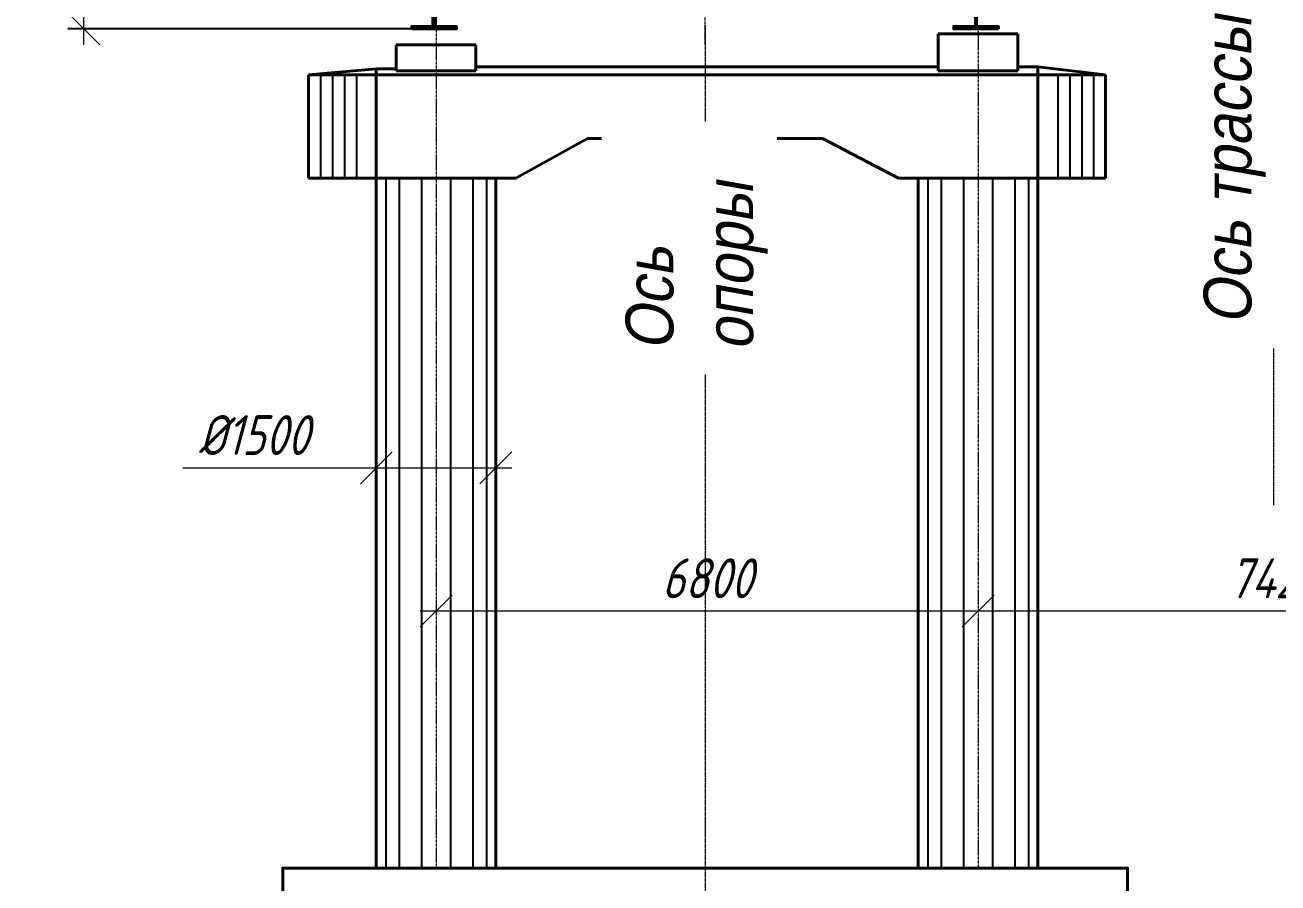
# Model space of a CAD drawing. Header units: millimetres. Extents: x 1864 to 10174863, y -4887456 to 5366151.
# Drawn here: x 10078014 to 10093734, y 1490 to 12254 of the extents above; entities that cross this region are included whole.
import ezdxf

# ---------------------------------------------------------------- set-up
doc = ezdxf.new("R2010")
doc.units = ezdxf.units.MM
doc.linetypes.add('CENTER', pattern=[50.8, 31.75, -6.35, 6.35, -6.35])
doc.layers.add('C-GEOL-PATT', color=250, linetype='Continuous')
doc.layers.add('S-PATT', color=252, linetype='Continuous')
for name, color, linetype, lineweight in [('S-BALK', 150, 'Continuous', 40), ('S-BALK-PPRB', 80, 'Continuous', 40), ('S-GRID', 1, 'CENTER', 20), ('S-METL-TONK', 75, 'Continuous', 20), ('S-MNST', 61, 'Continuous', 40), ('S-OPOR', 2, 'Continuous', 40), ('T-GRID', 52, 'CENTER', 15), ('ИС_Размер', 3, 'Continuous', 18)]:
    doc.layers.add(name, color=color, linetype=linetype, lineweight=lineweight)
doc.styles.add('0', font='isocpeur.ttf', dxfattribs={"width": 0.8, "oblique": 15})
doc.styles.add('TM', font='mipgost.shx', dxfattribs={"width": 0.9, "oblique": 10})
doc.dimstyles.new('М200', dxfattribs={"dimscale": 200, "dimtxt": 2.5, "dimasz": 2, "dimexe": 1, "dimexo": 1, "dimgap": 0.8, "dimtad": 1, "dimdec": 0, "dimzin": 0, "dimdsep": 46, "dimtxsty": '0', "dimblk": 'OBLIQUE', "dimcen": 0.09, "dimdle": 1, "dimclrd": 256, "dimclre": 256, "dimclrt": 256, "dimadec": 4, "dimazin": 0, "dimtfac": 1, "dimtdec": 0, "dimtmove": 1, "dimatfit": 2, "dimfxl": 1, "dimtolj": 1, "dimtzin": 0, "dimlwd": -1, "dimarcsym": 0})

# ---------------------------------------------------------------- blocks, each defined once
blk = doc.blocks.new('_OBLIQUE')
at = {"color": 0, "linetype": 'ByBlock', "lineweight": -2}
blk.add_line((0.5, 0.5), (-0.5, -0.5), dxfattribs=at)
blk = doc.blocks.new('*D801')
at = {"layer": 'Defpoints', "color": 0, "linetype": 'Continuous', "transparency": 16777216}
for p in [(10089972, 4902), (10097392, 4902), (10097392, 4902)]:
    blk.add_point(p, dxfattribs=at)
at = {"layer": 'ИС_Размер', "transparency": 16777216}
blk.add_line((10089772, 4902), (10097592, 4902), dxfattribs=at)
at = {"layer": 'ИС_Размер', "linetype": 'Continuous', "transparency": 16777216, "xscale": 400, "yscale": 400, "zscale": 400, "rotation": 180}
blk.add_blockref('_OBLIQUE', (10089972, 4902), dxfattribs=at)
at = {"layer": 'ИС_Размер', "linetype": 'Continuous', "transparency": 16777216, "xscale": 400, "yscale": 400, "zscale": 400}
blk.add_blockref('_OBLIQUE', (10097392, 4902), dxfattribs=at)
at = {"layer": 'ИС_Размер', "linetype": 'Continuous', "transparency": 16777216, "insert": (10093682, 5312), "char_height": 500, "attachment_point": 5, "style": '0'}
blk.add_mtext('\\A1;7420', dxfattribs=at)
blk = doc.blocks.new('*D805')
at = {"layer": 'Defpoints', "color": 0, "linetype": 'Continuous', "transparency": 16777216}
for p in [(10083172, 4902), (10089972, 4902), (10089972, 4902)]:
    blk.add_point(p, dxfattribs=at)
at = {"layer": 'ИС_Размер', "transparency": 16777216}
blk.add_line((10082972, 4902), (10090172, 4902), dxfattribs=at)
at = {"layer": 'ИС_Размер', "linetype": 'Continuous', "transparency": 16777216, "xscale": 400, "yscale": 400, "zscale": 400, "rotation": 180}
blk.add_blockref('_OBLIQUE', (10083172, 4902), dxfattribs=at)
at = {"layer": 'ИС_Размер', "linetype": 'Continuous', "transparency": 16777216, "xscale": 400, "yscale": 400, "zscale": 400}
blk.add_blockref('_OBLIQUE', (10089972, 4902), dxfattribs=at)
at = {"layer": 'ИС_Размер', "linetype": 'Continuous', "transparency": 16777216, "insert": (10086572, 5312), "char_height": 500, "attachment_point": 5, "style": '0'}
blk.add_mtext('\\A1;6800', dxfattribs=at)
blk = doc.blocks.new('*D807')
at = {"layer": 'Defpoints', "color": 0, "linetype": 'Continuous', "transparency": 16777216}
for p in [(10078753, 15401), (10083147, 15401), (10083147, 12205)]:
    blk.add_point(p, dxfattribs=at)
at = {"layer": 'ИС_Размер', "transparency": 16777216}
blk.add_line((10078753, 12005), (10078753, 15601), dxfattribs=at)
at = {"layer": 'ИС_Размер', "lineweight": -2, "transparency": 16777216}
for p, q in [((10082947, 15401), (10078553, 15401)), ((10082947, 12205), (10078553, 12205))]:
    blk.add_line(p, q, dxfattribs=at)
at = {"layer": 'ИС_Размер', "linetype": 'Continuous', "transparency": 16777216, "xscale": 400, "yscale": 400, "zscale": 400}
for p, rotation in [((10078753, 15401), 90), ((10078753, 12205), 270)]:
    blk.add_blockref('_OBLIQUE', p, dxfattribs=dict(at, rotation=rotation))
at = {"layer": 'ИС_Размер', "linetype": 'Continuous', "transparency": 16777216, "insert": (10078343, 13803), "char_height": 500, "attachment_point": 5, "rotation": 90, "style": '0'}
blk.add_mtext('\\A1;2800', dxfattribs=at)
blk = doc.blocks.new('*D799')
at = {"layer": 'Defpoints', "color": 0, "linetype": 'Continuous', "transparency": 16777216}
for p in [(10082422, 6699), (10083922, 6699), (10083922, 6699)]:
    blk.add_point(p, dxfattribs=at)
at = {"layer": 'ИС_Размер', "transparency": 16777216}
for p, q in [((10079996, 6699), (10082422, 6699)), ((10082222, 6699), (10084122, 6699))]:
    blk.add_line(p, q, dxfattribs=at)
at = {"layer": 'ИС_Размер', "linetype": 'Continuous', "transparency": 16777216, "xscale": 400, "yscale": 400, "zscale": 400, "rotation": 180}
blk.add_blockref('_OBLIQUE', (10082422, 6699), dxfattribs=at)
at = {"layer": 'ИС_Размер', "linetype": 'Continuous', "transparency": 16777216, "xscale": 400, "yscale": 400, "zscale": 400}
blk.add_blockref('_OBLIQUE', (10083922, 6699), dxfattribs=at)
at = {"layer": 'ИС_Размер', "linetype": 'Continuous', "transparency": 16777216, "insert": (10080883, 7109), "char_height": 500, "attachment_point": 5, "style": '0'}
blk.add_mtext('\\A1;%%C1500', dxfattribs=at)
blk = doc.blocks.new('EF948500_1k1')
blk.add_lwpolyline([(22, 10), (96, 10, -0.414214), (100, 6), (100, 0), (0, 0), (0, 100), (6, 100, -0.414214), (10, 96), (10, 22, 0.414214)], format="xyb", close=True)
blk = doc.blocks.new('Б4 (в пролете)')
at = {"layer": 'S-BALK'}
for points in [[(-280, 3196), (280, 3196), (280, 3180), (-280, 3180)], [(-6, 32), (6, 32), (6, 3180), (-6, 3180)], [(-280, 0), (280, 0), (280, 32), (-280, 32)]]:
    blk.add_lwpolyline(points, close=True, dxfattribs=at)
at = {"layer": 'S-BALK-PPRB'}
for points in [[(196, 2940), (196, 3140), (16, 3140), (16, 260), (196, 260), (196, 295)], [(196, 950), (196, 2680)]]:
    blk.add_lwpolyline(points, dxfattribs=at)
for points in [[(-146, 2460), (-16, 2460), (-16, 2448), (-146, 2448)], [(-146, 1186), (-16, 1186), (-16, 1174), (-146, 1174)], [(-146, 606), (-16, 606), (-16, 594), (-146, 594)]]:
    blk.add_lwpolyline(points, close=True, dxfattribs=at)
at = {"layer": 'S-MNST'}
for points in [[(-16, 3140), (-6, 3140), (-6, 260), (-16, 260)], [(16, 3140), (6, 3140), (6, 260), (16, 260)], [(-6, 245), (-16, 245), (-16, 55), (-6, 55)], [(6, 245), (16, 245), (16, 55), (6, 55)]]:
    blk.add_lwpolyline(points, close=True, dxfattribs=at)
at = {"layer": 'S-METL-TONK', "xscale": -1, "rotation": 180}
for p in [(-146, 2448), (-146, 1174), (-146, 594)]:
    blk.add_blockref('EF948500_1k1', p, dxfattribs=at)

msp = doc.modelspace()

# ---------------------------------------------------------------- linework, layer by layer
at = {"layer": 'S-BALK'}
for points in [[(10089952.7, 12237.5), (10089940.7, 12237.5), (10089940.7, 15504), (10089952.7, 15504)], [(10090226.7, 12205.5), (10089666.7, 12205.5), (10089666.7, 12237.5), (10090226.7, 12237.5)]]:
    msp.add_lwpolyline(points, close=True, dxfattribs=at)
at = {"layer": 'S-GRID', "linetype": 'CENTER', "ltscale": 0.1}
for p, q in [((10093682, 6229.3), (10093682, 17056.8)), ((10086546.7, 12246.8), (10086546.7, -663.4))]:
    msp.add_line(p, q, dxfattribs=at)
at = {"layer": 'S-GRID', "linetype": 'CENTER'}
for p, q in [((10086546.7, 12008.8), (10086546.7, 15750.9)), ((10083171.7, 12246.8), (10083171.7, 1675.9)), ((10089971.7, 12228.5), (10089971.7, 1675.9))]:
    msp.add_line(p, q, dxfattribs=at)
at = {"layer": 'S-OPOR'}
for p, q in [((10089471.7, 12145.1), (10090471.7, 12145.1)), ((10089471.7, 12145.1), (10089471.7, 11680.6)), ((10090471.7, 12145.1), (10090471.7, 11680.6)), ((10083671.7, 12005.5), (10082671.7, 12005.5)), ((10082671.7, 12005.5), (10082671.7, 11680.6)), ((10083671.7, 12005.5), (10083671.7, 11680.6)), ((10081571.7, 11630.5), (10082421.7, 11705.5)), ((10082421.7, 11705.5), (10082421.7, 10330.5)), ((10082421.7, 11705.5), (10082671.7, 11705.5)), ((10082671.7, 11680.6), (10083671.7, 11680.6)), ((10083671.7, 11730.5), (10089471.7, 11730.5)), ((10090471.7, 11680.6), (10089471.7, 11680.6)), ((10090721.7, 11730.5), (10090471.7, 11730.5)), ((10090721.7, 11730.5), (10090721.7, 10330.5)), ((10090721.7, 11730.5), (10091571.7, 11630.5)), ((10081571.7, 11630.5), (10091571.7, 11630.5)), ((10081571.7, 11630.5), (10081571.7, 10330.5)), ((10091571.7, 11630.5), (10091571.7, 10330.5)), ((10085071.7, 10830.5), (10084171.7, 10330.5)), ((10085071.7, 10830.5), (10088021.7, 10830.5)), ((10088971.7, 10330.5), (10088021.7, 10830.5)), ((10081571.7, 10330.5), (10084171.7, 10330.5)), ((10082421.7, 10330.5), (10082421.7, 1675.9)), ((10083921.7, 10330.5), (10083921.7, 1675.9)), ((10088971.7, 10330.5), (10091571.7, 10330.5)), ((10089221.7, 10330.5), (10089221.7, 1675.9)), ((10090721.7, 10330.5), (10090721.7, 1675.9))]:
    msp.add_line(p, q, dxfattribs=at)
msp.add_lwpolyline([(10081247.1, -4324.2), (10091847.1, -4324.2), (10091846.7, 1675.9), (10081246.7, 1675.9)], close=True, dxfattribs=at)
at = {"layer": 'S-PATT'}
for p, q in [((10081721.7, 11630.5), (10081721.7, 10330.5)), ((10081871.7, 11630.5), (10081871.7, 10330.5)), ((10082021.7, 11630.5), (10082021.7, 10330.5)), ((10082171.7, 11630.5), (10082171.7, 10330.5)), ((10090971.7, 11630.5), (10090971.7, 10330.5)), ((10091121.7, 11630.5), (10091121.7, 10330.5)), ((10091271.7, 11630.5), (10091271.7, 10330.5)), ((10091421.7, 11630.5), (10091421.7, 10330.5)), ((10082540.8, 10330.5), (10082540.8, 1675.9)), ((10082709.1, 10330.5), (10082709.1, 1675.9)), ((10082989.6, 10330.5), (10082989.6, 1675.9)), ((10083353.8, 10330.5), (10083353.8, 1675.9)), ((10083634.4, 10330.5), (10083634.4, 1675.9)), ((10083802.7, 10330.5), (10083802.7, 1675.9)), ((10089340.8, 10330.5), (10089340.8, 1675.9)), ((10089509.1, 10330.5), (10089509.1, 1675.9)), ((10089789.6, 10330.5), (10089789.6, 1675.9)), ((10090153.8, 10330.5), (10090153.8, 1675.9)), ((10090434.4, 10330.5), (10090434.4, 1675.9)), ((10090602.7, 10330.5), (10090602.7, 1675.9))]:
    msp.add_line(p, q, dxfattribs=at)
at = {"layer": 'T-GRID'}
msp.add_line((10086546.7, 12008.8), (10086546.7, 15750.9), dxfattribs=at)

# ---------------------------------------------------------------- block references
msp.add_blockref('Б4 (в пролете)', (10083146.7, 12205.5))

# ---------------------------------------------------------------- dimensions: what is measured, and where the dimension line sits
at = {"layer": 'ИС_Размер', "linetype": 'Continuous'}
dim = msp.add_linear_dim(base=(10078752.6, 15401.5), p1=(10083146.7, 12205.5), p2=(10083146.7, 15401.5), angle=90, text='2800', dimstyle='М200', dxfattribs=at)
dim.commit()
dim.dimension.update_dxf_attribs({"geometry": '*D807', "text_midpoint": (10078342.6, 13803.5)})
dim = msp.add_linear_dim(base=(10083921.7, 6699.2), p1=(10082421.7, 6699.2), p2=(10083921.7, 6699.2), text='%%C<>', dimstyle='М200', dxfattribs=at)
dim.commit()
dim.dimension.update_dxf_attribs({"geometry": '*D799', "text_midpoint": (10080883, 6699.2), "dimtype": 160})
for base, p1, p2, picture, middle in [((10089972.1, 4902.2), (10083172.1, 4902.2), (10089972.1, 4902.2), '*D805', (10086572.1, 5312.2)), ((10097392.4, 4902.2), (10089972.1, 4902.2), (10097392.4, 4902.2), '*D801', (10093682.2, 5312.2))]:
    dim = msp.add_linear_dim(base=base, p1=p1, p2=p2, dimstyle='М200', dxfattribs=at)
    dim.commit()
    dim.dimension.update_dxf_attribs({"geometry": picture, "text_midpoint": middle})

# ---------------------------------------------------------------- next in the draw order: texts
at = {"layer": 'C-GEOL-PATT', "color": 1, "char_height": 600, "attachment_point": 1, "rotation": 90, "style": 'TM', "bg_fill": 2}
for s, insert, width in [('{\\C4;Ось трассы}', (10092801, 8498.1), 4688.331), ('{\\C4;Ось опоры}', (10085549.7, 8172.2), 2570.415)]:
    msp.add_mtext(s, dxfattribs=dict(at, insert=insert, width=width))

doc.saveas('drawing.dxf')
